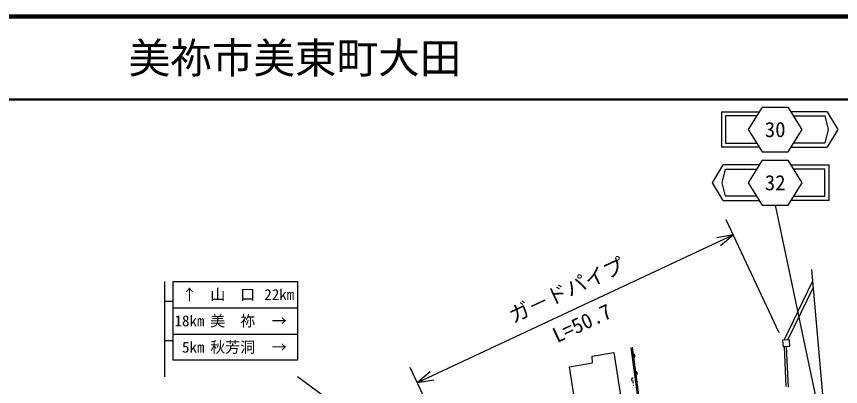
# Model space of a CAD drawing. Units: millimetres, scale not verified. Extents: x 40000 to 680000, y 20000 to 380000.
# Drawn here: x 391527 to 490626, y 335456 to 380000 of the extents above; entities that cross this region are included whole.
import ezdxf
from ezdxf.enums import TextEntityAlignment as Align

# ---------------------------------------------------------------- set-up
doc = ezdxf.new("R2010")
doc.units = ezdxf.units.MM
doc.header["$LTSCALE"] = 1000
for name, color, linetype, lineweight in [('M-BGD', 7, 'Continuous', 25), ('M-STR-STRC', 7, 'Continuous', 25), ('M-TTL', 2, 'Continuous', 140), ('M-TTL-LINE', 7, 'Continuous', 50)]:
    doc.layers.add(name, color=color, linetype=linetype, lineweight=lineweight)
doc.layers.add('M-TTL-TXT', color=7, linetype='Continuous')
doc.styles.add('@ＭＳ ゴシック', font='')
doc.styles.add('ＭＳ ゴシック', font='')
doc.styles.get('@ＭＳ ゴシック').set_extended_font_data('@MS Gothic')
doc.styles.get('ＭＳ ゴシック').set_extended_font_data('MS Gothic')

msp = doc.modelspace()

# ---------------------------------------------------------------- linework, layer by layer
at = {"layer": 'M-BGD'}
for p, q in [((487133, 349539), (488708, 331758)), ((483837, 341033), (487267, 348103)), ((484299, 341069), (487338, 347334)), ((484479, 341083), (483658, 341019)), ((483658, 341019), (483720, 340221)), ((484518, 340284), (484479, 341083)), ((484518, 340284), (483720, 340221)), ((484103, 335460), (483870, 340233)), ((484358, 335374), (484119, 340252))]:
    msp.add_line(p, q, dxfattribs=at)
for points in [[(465578, 340180), (466343, 334448), (467921, 323885), (463239, 319997)], [(465420, 340106), (467616, 323931), (463305, 320253)]]:
    msp.add_lwpolyline(points, dxfattribs=at)
msp.add_lwpolyline([(463362, 339564), (465750, 324015), (462614, 323572), (451676, 321917), (450594, 329230), (459148, 330547), (458024, 337807), (460786, 338323), (460746, 339108)], close=True, dxfattribs=at)
for centre, radius, start, end in [((465657, 339162), 250, 295.82661, 90.40851), ((465657, 339162), 226, 297.22851, 89.00661), ((465657, 339162), 190, 299.94401, 86.29111), ((465657, 339162), 168, 302.23271, 84.00231), ((465657, 339162), 140, 306.28271, 79.95231), ((465657, 339162), 110, 313.24281, 72.99231), ((465657, 339162), 85.9, 322.91361, 63.32141), ((465940, 337038), 250, 295.82661, 90.40851), ((465940, 337038), 226, 297.22851, 89.00661), ((465940, 337038), 190, 299.94401, 86.29111), ((465940, 337038), 168, 302.23271, 84.00231), ((465940, 337038), 140, 306.28271, 79.95231), ((465940, 337038), 110, 313.24281, 72.99231), ((465940, 337038), 85.9, 322.91361, 63.32141), ((465649, 336320), 165, 71.83231, 263.25351), ((465551, 336006), 169, 309.52571, 62.14561), ((465697, 335571), 25, 22.53491, 202.53491), ((465697, 335571), 25, 202.53491, 22.53491)]:
    msp.add_arc(centre, radius, start, end, dxfattribs=at)
at = {"layer": 'M-STR-STRC'}
for p, q in [((481187, 369091), (479529, 366391)), ((481187, 369091), (484350, 369091)), ((486009, 366391), (484350, 369091)), ((476295, 368522), (476295, 364261)), ((476295, 368522), (480837, 368522)), ((476795, 368022), (476795, 364761)), ((480530, 368022), (476795, 368022)), ((489024, 368522), (484700, 368522)), ((485007, 368022), (488742, 368022)), ((488742, 368022), (489144, 366391)), ((489024, 368522), (490313, 366391)), ((479529, 366391), (481187, 363691)), ((484350, 363691), (486009, 366391)), ((489144, 366391), (488742, 364761)), ((490313, 366391), (489024, 364261)), ((476795, 364761), (480530, 364761)), ((488742, 364761), (485007, 364761)), ((480837, 364261), (476295, 364261)), ((484700, 364261), (489024, 364261)), ((481187, 363691), (484350, 363691)), ((475225, 359991), (476513, 362122)), ((480837, 362122), (476513, 362122)), ((481187, 362691), (479529, 359991)), ((481187, 362691), (484350, 362691)), ((486009, 359991), (484350, 362691)), ((484700, 362122), (489242, 362122)), ((489242, 357861), (489242, 362122)), ((476393, 359991), (476795, 361622)), ((476795, 361622), (480530, 361622)), ((488742, 361622), (485007, 361622)), ((488742, 358361), (488742, 361622)), ((476513, 357861), (475225, 359991)), ((476795, 358361), (476393, 359991)), ((479529, 359991), (481187, 357291)), ((484350, 357291), (486009, 359991)), ((476513, 357861), (480837, 357861)), ((480530, 358361), (476795, 358361)), ((489242, 357861), (484700, 357861)), ((485007, 358361), (488742, 358361)), ((481187, 357291), (484350, 357291)), ((482769, 357291), (488139, 331721)), ((483233, 341924), (476857, 355529)), ((439736, 335923), (477706, 353718)), ((477706, 353718), (475737, 353367)), ((476176, 352430), (477706, 353718)), ((409330, 348111), (409330, 336611)), ((410330, 348111), (425330, 348111)), ((410330, 348111), (410330, 338611)), ((425330, 348111), (425330, 338611)), ((409330, 345736), (410330, 345736)), ((410330, 344944), (425330, 344944)), ((409330, 340986), (410330, 340986)), ((410330, 341777), (425330, 341777)), ((425330, 338611), (410330, 338611)), ((451521, 310777), (438887, 337734)), ((441266, 337212), (439736, 335923)), ((460877, 310514), (425330, 336611)), ((439736, 335923), (441705, 336274))]:
    msp.add_line(p, q, dxfattribs=at)
at = {"layer": 'M-TTL'}
msp.add_line((680000, 380000), (40000, 380000), dxfattribs=at)
at = {"layer": 'M-TTL-LINE'}
msp.add_line((40000, 370000), (680000, 370000), dxfattribs=at)

# ---------------------------------------------------------------- texts
at = {"layer": 'M-STR-STRC', "style": 'ＭＳ ゴシック'}
for s, height, p in [('30', 1833, (482769, 366391)), ('32', 1833, (482769, 359991)), ('↑', 1320, (412330, 346527)), ('山\u3000口', 1320, (417530, 346527)), ('22km', 1320, (423130, 346527)), ('18km', 1320, (412330, 343361)), ('美\u3000祢', 1320, (417530, 343361)), ('→', 1320, (423130, 343361)), (' 5km', 1320, (412330, 340194)), ('秋芳洞', 1320, (417530, 340194)), ('→', 1320, (423130, 340194))]:
    msp.add_text(s, height=height, dxfattribs=at).set_placement(p, align=Align.MIDDLE_CENTER)
msp.add_text('ガ－ドパイプ', height=1833, rotation=25.111, dxfattribs=at).set_placement((458296, 345726), align=Align.BOTTOM_CENTER)
at = {"layer": 'M-STR-STRC', "style": '@ＭＳ ゴシック'}
msp.add_text('L=50.7', height=1833, rotation=25.111, dxfattribs=at).set_placement((459145, 343915), align=Align.TOP_CENTER)
at = {"layer": 'M-TTL-TXT', "style": 'ＭＳ ゴシック'}
msp.add_text('美祢市美東町大田', height=3666, dxfattribs=at).set_placement((405024, 375000), align=Align.MIDDLE_LEFT)

doc.saveas('drawing.dxf')
